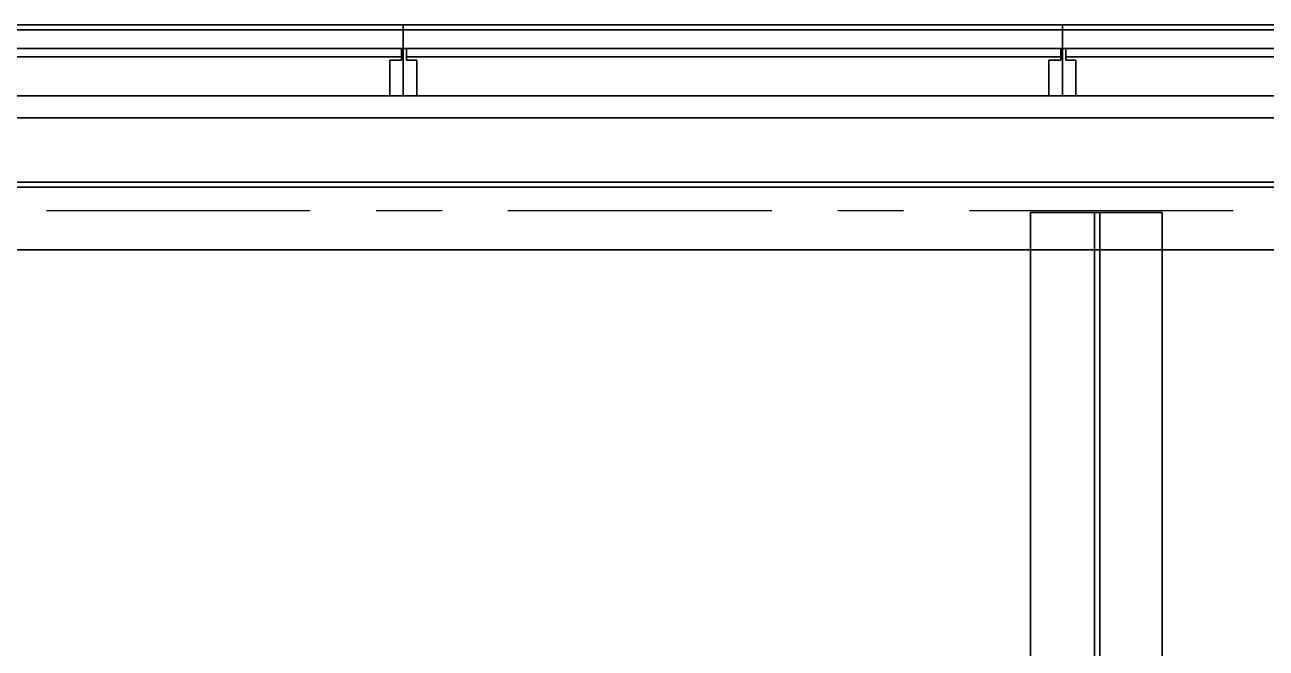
# Model space of a CAD drawing. Header units: metres. Extents: x 114 to 218, y 8 to 180.
# Drawn here: x 168.04 to 179.33, y 158.05 to 163.72 of the extents above; entities that cross this region are included whole.
import ezdxf

# ---------------------------------------------------------------- set-up
doc = ezdxf.new("R2010")
doc.units = ezdxf.units.M
doc.header["$MEASUREMENT"] = 0
for name, color, linetype in [('A-2D-GLAZ', 7, 'Continuous'), ('A-2D-GLAZ-CWMG', 7, 'Continuous'), ('A-3D-GLAZ-CURT', 7, 'Continuous'), ('A-3D-GLAZ-CWMG', 7, 'Continuous'), ('A_GRID', 7, 'Continuous'), ('S-3D-BEAM', 7, 'Continuous'), ('S-3D-SLAB', 7, 'Continuous'), ('S-3D-WALL', 7, 'Continuous')]:
    doc.layers.add(name, color=color, linetype=linetype)

msp = doc.modelspace()

# ---------------------------------------------------------------- linework, layer by layer
at = {"layer": 'A-2D-GLAZ', "color": 9, "true_color": 0xbababa}
for points in [[(167.004, 163.426), (171.465, 163.426), (171.465, 163.503), (167.004, 163.503), (167.004, 163.426)], [(171.511, 163.426), (177.464, 163.426), (177.464, 163.503), (171.511, 163.503), (171.511, 163.426)], [(177.51, 163.426), (183.463, 163.426), (183.463, 163.503), (177.51, 163.503), (177.51, 163.426)]]:
    msp.add_lwpolyline(points, dxfattribs=at)
at = {"layer": 'A-2D-GLAZ-CWMG', "color": 9, "true_color": 0xbababa}
for points in [[(167.112, 163.718), (189.354, 163.718)], [(171.604, 163.072), (171.604, 163.395), (171.511, 163.395), (171.511, 163.503), (171.465, 163.503), (171.465, 163.395), (171.358, 163.395), (171.358, 163.072)], [(177.602, 163.072), (177.602, 163.395), (177.51, 163.395), (177.51, 163.503), (177.464, 163.503), (177.464, 163.395), (177.356, 163.395), (177.356, 163.072)], [(171.634, 163.072), (171.742, 163.072)], [(177.664, 163.072), (177.741, 163.072)]]:
    msp.add_lwpolyline(points, dxfattribs=at)
at = {"layer": 'A-3D-GLAZ-CURT', "color": 131, "true_color": 0x7fffff}
for points in [[(171.465, 163.503), (167.004, 163.503), (171.465, 163.503)], [(171.465, 163.426), (171.465, 163.503), (171.465, 163.426)], [(171.465, 163.503), (171.465, 163.503)], [(171.465, 163.503), (171.465, 163.503)], [(171.511, 163.426), (171.511, 163.503), (171.511, 163.426)], [(177.464, 163.503), (171.511, 163.503), (177.464, 163.503)], [(171.511, 163.503), (171.511, 163.503)], [(171.511, 163.503), (171.511, 163.503)], [(177.464, 163.426), (177.464, 163.503), (177.464, 163.426)], [(177.464, 163.503), (177.464, 163.503)], [(177.464, 163.503), (177.464, 163.503)], [(177.51, 163.426), (177.51, 163.503), (177.51, 163.426)], [(183.463, 163.503), (177.51, 163.503), (183.463, 163.503)], [(177.51, 163.503), (177.51, 163.503)], [(177.51, 163.503), (177.51, 163.503)], [(171.465, 163.426), (167.004, 163.426), (171.465, 163.426)], [(171.465, 163.426), (171.465, 163.426)], [(177.464, 163.426), (171.511, 163.426), (177.464, 163.426)], [(171.511, 163.426), (171.511, 163.426)], [(171.511, 163.426), (171.511, 163.426)], [(177.464, 163.426), (177.464, 163.426)], [(183.463, 163.426), (177.51, 163.426), (183.463, 163.426)], [(177.51, 163.426), (177.51, 163.426)], [(177.51, 163.426), (177.51, 163.426)]]:
    msp.add_lwpolyline(points, dxfattribs=at)
at = {"layer": 'A-3D-GLAZ-CWMG', "color": 8, "true_color": 0x808080}
for points in [[(167.112, 163.718), (167.112, 163.072), (171.481, 163.072), (171.481, 163.718), (167.112, 163.718), (171.481, 163.718), (171.481, 163.072), (167.112, 163.072), (167.112, 163.718)], [(167.112, 163.072), (171.481, 163.072), (171.481, 163.718), (171.481, 163.072), (167.112, 163.072)], [(171.481, 163.718), (167.112, 163.718), (171.481, 163.718)], [(171.481, 163.718), (171.481, 163.718)], [(171.481, 163.072), (171.481, 163.072), (171.481, 163.718), (177.479, 163.718), (177.479, 163.072), (171.481, 163.072), (171.481, 163.718), (177.479, 163.718), (177.479, 163.072), (171.481, 163.072)], [(171.481, 163.718), (171.481, 163.718)], [(171.481, 163.718), (171.481, 163.718)], [(171.481, 163.718), (171.481, 163.718)], [(171.481, 163.718), (171.481, 163.718)], [(171.481, 163.718), (171.481, 163.072)], [(171.481, 163.072), (177.479, 163.072), (177.479, 163.718)], [(171.481, 163.718), (171.481, 163.072), (177.479, 163.072)], [(177.479, 163.718), (171.481, 163.718), (177.479, 163.718)], [(171.481, 163.718), (171.481, 163.718)], [(171.481, 163.718), (171.481, 163.718)], [(177.479, 163.718), (177.479, 163.718)], [(177.479, 163.072), (177.479, 163.072), (177.479, 163.718), (183.478, 163.718), (183.478, 163.072), (177.479, 163.072), (177.479, 163.718), (183.478, 163.718), (183.478, 163.072), (177.479, 163.072)], [(177.479, 163.718), (177.479, 163.718)], [(177.479, 163.718), (177.479, 163.718)], [(177.479, 163.718), (177.479, 163.718)], [(177.479, 163.072), (177.479, 163.718)], [(177.479, 163.718), (177.479, 163.718)], [(177.479, 163.718), (177.479, 163.072)], [(177.479, 163.072), (183.478, 163.072), (183.478, 163.718)], [(177.479, 163.718), (177.479, 163.072), (183.478, 163.072)], [(183.478, 163.718), (177.479, 163.718), (183.478, 163.718)], [(177.479, 163.718), (177.479, 163.718)], [(177.479, 163.718), (177.479, 163.718)], [(171.604, 163.395), (171.511, 163.395), (171.511, 163.503), (171.465, 163.503), (171.465, 163.395), (171.358, 163.395), (171.358, 163.072), (171.604, 163.072), (171.604, 163.395), (171.604, 163.072), (171.358, 163.072), (171.358, 163.395), (171.465, 163.395), (171.465, 163.503), (171.511, 163.503), (171.511, 163.395), (171.604, 163.395)], [(171.465, 163.503), (171.465, 163.503)], [(171.465, 163.503), (171.465, 163.503)], [(171.511, 163.503), (171.511, 163.503)], [(171.511, 163.503), (171.511, 163.503)], [(177.602, 163.395), (177.51, 163.395), (177.51, 163.503), (177.464, 163.503), (177.464, 163.395), (177.356, 163.395), (177.356, 163.072), (177.602, 163.072), (177.602, 163.395), (177.602, 163.072), (177.356, 163.072), (177.356, 163.395), (177.464, 163.395), (177.464, 163.503), (177.51, 163.503), (177.51, 163.395), (177.602, 163.395)], [(177.464, 163.503), (177.464, 163.503)], [(177.464, 163.503), (177.464, 163.503)], [(177.51, 163.503), (177.51, 163.503)], [(177.51, 163.503), (177.51, 163.503)], [(171.358, 163.395), (171.358, 163.395)], [(171.358, 163.395), (171.358, 163.395)], [(171.465, 163.395), (171.465, 163.395)], [(171.465, 163.395), (171.465, 163.395)], [(171.511, 163.395), (171.511, 163.395)], [(171.511, 163.395), (171.511, 163.395)], [(171.604, 163.395), (171.604, 163.395)], [(171.604, 163.395), (171.604, 163.395)], [(177.356, 163.395), (177.356, 163.395)], [(177.356, 163.395), (177.356, 163.395)], [(177.464, 163.395), (177.464, 163.395)], [(177.464, 163.395), (177.464, 163.395)], [(177.51, 163.395), (177.51, 163.395)], [(177.51, 163.395), (177.51, 163.395)], [(177.602, 163.395), (177.602, 163.395)], [(177.602, 163.395), (177.602, 163.395)], [(171.358, 163.072), (171.358, 163.072)], [(171.358, 163.072), (171.358, 163.072)], [(171.481, 163.072), (171.481, 163.072)], [(171.481, 163.072), (171.481, 163.072)], [(171.481, 163.072), (171.481, 163.072)], [(171.481, 163.072), (171.481, 163.072)], [(171.481, 163.072), (171.481, 163.072)], [(171.481, 163.072), (171.481, 163.072)], [(171.481, 163.072), (171.481, 163.072)], [(171.481, 163.072), (171.481, 163.072)], [(171.604, 163.072), (171.604, 163.072)], [(171.604, 163.072), (171.604, 163.072)], [(177.356, 163.072), (177.356, 163.072)], [(177.356, 163.072), (177.356, 163.072)], [(177.479, 163.072), (177.479, 163.072)], [(177.479, 163.072), (177.479, 163.072)], [(177.479, 163.072), (177.479, 163.072)], [(177.479, 163.072), (177.479, 163.072)], [(177.479, 163.072), (177.479, 163.072)], [(177.479, 163.072), (177.479, 163.072)], [(177.479, 163.072), (177.479, 163.072)], [(177.479, 163.072), (177.479, 163.072)], [(177.479, 163.072), (177.479, 163.072)], [(177.602, 163.072), (177.602, 163.072)], [(177.602, 163.072), (177.602, 163.072)]]:
    msp.add_lwpolyline(points, dxfattribs=at)
at = {"layer": 'A_GRID', "color": 1, "true_color": 0xff0000}
for points in [[(170.635, 162.026), (168.235, 162.026)], [(171.834, 162.026), (171.234, 162.026)], [(174.834, 162.026), (172.434, 162.026)], [(176.034, 162.026), (175.434, 162.026)], [(179.033, 162.026), (176.633, 162.026)]]:
    msp.add_lwpolyline(points, dxfattribs=at)
at = {"layer": 'S-3D-BEAM', "color": 4, "true_color": 0x00ffff}
for points in [[(201.798, 162.872), (201.798, 161.672), (201.798, 161.672), (129.796, 161.672), (129.796, 162.872), (201.798, 162.872)], [(129.796, 162.872), (201.798, 162.872), (129.796, 162.872)], [(201.798, 162.287), (201.798, 162.872), (201.798, 162.872), (129.796, 162.872), (129.796, 162.287), (201.798, 162.287)], [(201.798, 162.872), (201.798, 162.287), (201.798, 162.287), (129.796, 162.287), (129.796, 162.872), (201.798, 162.872)], [(129.796, 162.872), (201.798, 162.872), (129.796, 162.872)], [(201.798, 161.672), (201.798, 162.872), (201.798, 162.872), (129.796, 162.872), (129.796, 161.672), (201.798, 161.672)], [(201.798, 162.241), (201.798, 161.672), (201.798, 162.241), (201.798, 162.241), (129.796, 162.241), (129.796, 161.672), (201.798, 161.672), (201.798, 162.872), (201.798, 162.287)], [(129.796, 162.287), (201.798, 162.287), (129.796, 162.287)], [(201.798, 162.241), (201.798, 161.672), (201.798, 161.672), (129.796, 161.672), (129.796, 162.241), (201.798, 162.241)], [(129.796, 162.241), (201.798, 162.241), (129.796, 162.241)], [(177.187, 162.011), (178.387, 162.011), (178.387, 162.011), (178.387, 107.836), (177.187, 107.836), (177.187, 162.011)], [(177.187, 107.836), (177.187, 162.011), (177.187, 107.836)], [(177.772, 162.011), (177.187, 162.011), (177.187, 162.011), (177.187, 107.836), (177.772, 107.836), (177.772, 162.011)], [(177.187, 162.011), (177.772, 162.011), (177.772, 162.011), (177.772, 107.836), (177.187, 107.836), (177.187, 162.011)], [(177.187, 107.836), (177.187, 162.011), (177.187, 107.836)], [(178.387, 162.011), (177.187, 162.011), (177.187, 162.011), (177.187, 107.836), (178.387, 107.836), (178.387, 162.011)], [(177.818, 162.011), (178.387, 162.011), (177.818, 162.011), (177.818, 162.011), (177.818, 107.836), (178.387, 107.836), (178.387, 162.011), (178.387, 162.011), (177.187, 162.011), (177.772, 162.011)], [(177.772, 162.011), (177.187, 162.011), (177.187, 162.011), (178.387, 162.011), (177.818, 162.011)], [(177.772, 107.836), (177.772, 162.011), (177.772, 107.836)], [(177.772, 162.011), (177.772, 162.011)], [(177.818, 162.011), (178.387, 162.011), (178.387, 162.011), (178.387, 107.836), (177.818, 107.836), (177.818, 162.011)], [(177.818, 107.836), (177.818, 162.011), (177.818, 107.836)], [(177.818, 162.011), (177.818, 162.011)], [(178.387, 107.836), (178.387, 162.011), (178.387, 107.836)], [(178.387, 107.836), (178.387, 162.011), (178.387, 107.836)], [(178.387, 162.011), (178.387, 162.011)], [(129.796, 161.672), (201.798, 161.672), (129.796, 161.672)], [(129.796, 161.672), (201.798, 161.672), (129.796, 161.672)]]:
    msp.add_lwpolyline(points, dxfattribs=at)
at = {"layer": 'S-3D-SLAB', "color": 51, "true_color": 0xffff7f}
for points in [[(126.489, 163.072), (202.598, 163.072), (202.598, 106.867)], [(126.489, 23.467), (126.489, 163.072), (202.598, 163.072), (202.598, 106.867), (197.506, 106.867), (197.506, 104.498), (198.106, 104.498), (198.106, 100.484), (197.506, 100.484), (197.506, 79.672), (202.598, 79.672), (202.598, 23.467), (126.489, 23.467)]]:
    msp.add_lwpolyline(points, dxfattribs=at)
at = {"layer": 'S-3D-WALL', "color": 81, "true_color": 0x9fff7f}
for points in [[(202.598, 23.467), (126.489, 23.467), (126.489, 22.867), (203.198, 22.867), (203.198, 80.272), (198.106, 80.272), (198.106, 106.267), (203.198, 106.267), (203.198, 163.672), (126.489, 163.672), (126.489, 163.072)], [(126.489, 163.672), (203.198, 163.672)], [(126.489, 22.867), (126.489, 23.467), (202.598, 23.467), (202.598, 79.672), (197.506, 79.672), (197.506, 106.867), (202.598, 106.867), (202.598, 163.072), (126.489, 163.072), (126.489, 163.672), (126.489, 163.672)], [(202.398, 23.667), (126.489, 23.667), (126.489, 22.867), (203.198, 22.867), (203.198, 80.272), (198.106, 80.272), (198.106, 106.267), (203.198, 106.267), (203.198, 163.672), (126.489, 163.672), (126.489, 162.872)], [(126.489, 163.672), (203.198, 163.672)], [(126.489, 22.867), (126.489, 23.667), (202.398, 23.667), (202.398, 79.472), (197.291, 79.472), (197.291, 107.067), (202.398, 107.067), (202.398, 162.872), (126.489, 162.872), (126.489, 163.672), (126.489, 163.672)], [(126.489, 163.072), (202.598, 163.072)], [(126.489, 162.872), (202.398, 162.872)]]:
    msp.add_lwpolyline(points, dxfattribs=at)

doc.saveas('drawing.dxf')
